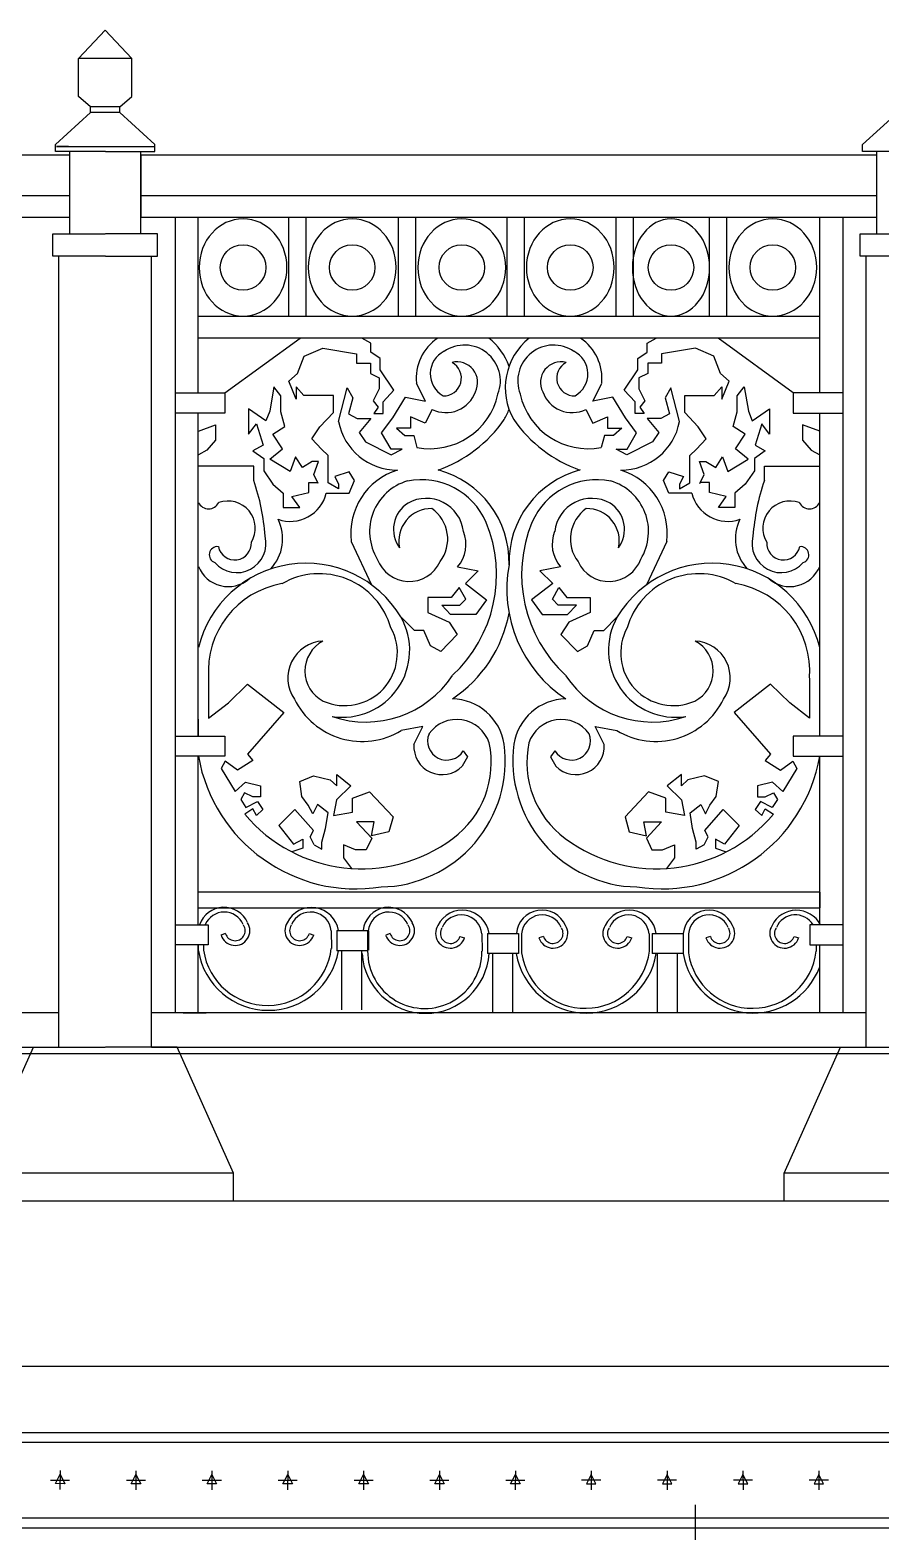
# Model space of a CAD drawing. Header units: millimetres. Extents: x 1931 to 30327, y -2374 to 17555.
# Drawn here: x 15930 to 16827, y 12779 to 14362 of the extents above; entities that cross this region are included whole.
import ezdxf

# ---------------------------------------------------------------- set-up
doc = ezdxf.new("R2010")
doc.units = ezdxf.units.MM
doc.layers.add('axis', color=40, linetype='Continuous')

msp = doc.modelspace()

# ---------------------------------------------------------------- linework, layer by layer
at = {"color": 4, "linetype": 'ByBlock', "lineweight": -2}
for p, q in [((15981, 14332.3), (16009.1, 14362.3)), ((16037.2, 14332.3), (16009.1, 14362.3)), ((15981, 14292.3), (15981, 14332.3)), ((16037.2, 14332.3), (15981, 14332.3)), ((16037.2, 14292.3), (16037.2, 14332.3)), ((15993.7, 14281.3), (15981, 14292.3)), ((16024.4, 14281.3), (16037.2, 14292.3)), ((15956.7, 14241.7), (15993.7, 14275.4)), ((15993.7, 14275.4), (15993.7, 14281.3)), ((16024.4, 14281.3), (15993.7, 14281.3)), ((16024.4, 14275.4), (15993.7, 14275.4)), ((16024.4, 14275.4), (16024.4, 14281.3)), ((16061.5, 14241.7), (16024.4, 14275.4)), ((16807.6, 14241.7), (16844.7, 14275.4)), ((15956.7, 14234.3), (15956.7, 14241.7)), ((15970.3, 14239.7), (15957.7, 14239.7)), ((15957.7, 14239.7), (16060.7, 14239.7)), ((16061.5, 14234.3), (16061.5, 14241.7)), ((16807.6, 14234.3), (16807.6, 14241.7)), ((15971.6, 14230.4), (14058.1, 14230.4)), ((16009.3, 14234.3), (15956.7, 14234.3)), ((15971.6, 14147.6), (15971.6, 14234.3)), ((16009.3, 14234.3), (16061.5, 14234.3)), ((16046.6, 14147.6), (16046.6, 14234.3)), ((16046.6, 14230.4), (16046.6, 14165.1)), ((16822.5, 14230.4), (16046.6, 14230.4)), ((16860.2, 14234.3), (16807.6, 14234.3)), ((16822.5, 14147.6), (16822.5, 14234.3)), ((15971.6, 14187.5), (14058.1, 14187.5)), ((16822.5, 14187.5), (16046.6, 14187.5)), ((14058.1, 14165.1), (15971.6, 14165.1)), ((16046.6, 14165.1), (16822.5, 14165.1)), ((16082.9, 14165.1), (16082.9, 13326.3)), ((16107.2, 13979.7), (16107.2, 14165.1)), ((16202.7, 14060.8), (16202.7, 14165.1)), ((16221, 14060.8), (16221, 14165.1)), ((16318.4, 14060.8), (16318.4, 14165.1)), ((16336.7, 14060.8), (16336.7, 14165.1)), ((16432.9, 14060.8), (16432.9, 14165.1)), ((16451.2, 14060.8), (16451.2, 14165.1)), ((16547.7, 14060.8), (16547.7, 14165.1)), ((16566, 14060.8), (16566, 14165.1)), ((16646.3, 14060.8), (16646.3, 14165.1)), ((16664.6, 14060.8), (16664.6, 14165.1)), ((16762.4, 13979.7), (16762.4, 14165.1)), ((16786.7, 14165.1), (16786.7, 13326.3)), ((15954, 14123.8), (15954, 14147.6)), ((15954, 14147.6), (16008.9, 14147.6)), ((16064.1, 14147.6), (16009.3, 14147.6)), ((16064.1, 14123.8), (16064.1, 14147.6)), ((16804.9, 14123.8), (16804.9, 14147.6)), ((16804.9, 14147.6), (16859.8, 14147.6)), ((16009.3, 14123.8), (15954, 14123.8)), ((15960.3, 13290), (15960.3, 14123.8)), ((16009.3, 14123.8), (16064.1, 14123.8)), ((16057.9, 13290), (16057.9, 14123.8)), ((16860.2, 14123.8), (16804.9, 14123.8)), ((16811.2, 13290), (16811.2, 14123.8)), ((16107.2, 14060.8), (16762.4, 14060.8)), ((16762.4, 14037.6), (16107.2, 14037.6)), ((16135.3, 13979.7), (16214.5, 14037.6)), ((16289.1, 14032.1), (16279.6, 14037.6)), ((16289.1, 14022.6), (16289.1, 14032.1)), ((16580.6, 14032.1), (16590.1, 14037.6)), ((16580.6, 14022.6), (16580.6, 14032.1)), ((16734.3, 13979.7), (16655.2, 14037.6)), ((16211.9, 14000.1), (16218.8, 14018.5)), ((16218.8, 14018.5), (16238.4, 14027)), ((16238.4, 14027), (16274, 14021.1)), ((16274, 14021.1), (16274, 14011.2)), ((16299, 14016), (16289.1, 14022.6)), ((16299, 14004.2), (16299, 14016)), ((16570.7, 14016), (16580.6, 14022.6)), ((16570.7, 14004.2), (16570.7, 14016)), ((16631.3, 14027), (16595.7, 14021.1)), ((16595.7, 14021.1), (16595.7, 14011.2)), ((16650.8, 14018.5), (16631.3, 14027)), ((16657.8, 14000.1), (16650.8, 14018.5)), ((16202.7, 13992), (16211.9, 14000.1)), ((16274, 14011.2), (16288.7, 14011.2)), ((16288.7, 14011.2), (16288.7, 14000.2)), ((16288.7, 14000.2), (16297.9, 13995.8)), ((16313.4, 13982.6), (16299, 14004.2)), ((16556.3, 13982.6), (16570.7, 14004.2)), ((16581, 14000.2), (16571.8, 13995.8)), ((16595.7, 14011.2), (16581, 14011.2)), ((16581, 14011.2), (16581, 14000.2)), ((16667, 13992), (16657.8, 14000.1)), ((16186.9, 13986.1), (16182.5, 13960.4)), ((16194.2, 13976.6), (16186.9, 13986.1)), ((16210.4, 13973.3), (16202.7, 13992)), ((16218.5, 13977), (16210.4, 13986.1)), ((16210.4, 13986.1), (16210.4, 13973.3)), ((16255, 13949.7), (16264.2, 13985.3)), ((16264.2, 13985.3), (16270.2, 13974.7)), ((16297.9, 13984), (16291.7, 13971.5)), ((16297.9, 13995.8), (16297.9, 13984)), ((16302, 13970.4), (16313.4, 13982.6)), ((16346.7, 13971.2), (16337.2, 13989.8)), ((16523, 13971.2), (16532.5, 13989.8)), ((16567.7, 13970.4), (16556.3, 13982.6)), ((16571.8, 13995.8), (16571.8, 13984)), ((16571.8, 13984), (16578, 13971.5)), ((16605.5, 13985.3), (16599.5, 13974.7)), ((16614.6, 13949.7), (16605.5, 13985.3)), ((16651.2, 13977), (16659.3, 13986.1)), ((16659.3, 13973.3), (16667, 13992)), ((16659.3, 13986.1), (16659.3, 13973.3)), ((16675.5, 13976.6), (16682.8, 13986.1)), ((16682.8, 13986.1), (16687.2, 13960.4)), ((16082.9, 13979.7), (16135.2, 13979.7)), ((16135.2, 13979.7), (16135.2, 13958.4)), ((16194.2, 13959.7), (16194.2, 13976.6)), ((16249.7, 13977), (16218.5, 13977)), ((16249.7, 13959.3), (16249.7, 13977)), ((16270.2, 13974.7), (16265.6, 13957.8)), ((16291.7, 13971.5), (16296.8, 13964.9)), ((16302, 13958), (16302, 13970.4)), ((16312.2, 13953.6), (16325.5, 13975.4)), ((16325.5, 13975.4), (16346.7, 13971.2)), ((16544.1, 13975.4), (16523, 13971.2)), ((16557.5, 13953.6), (16544.1, 13975.4)), ((16567.7, 13958), (16567.7, 13970.4)), ((16578, 13971.5), (16572.9, 13964.9)), ((16599.5, 13974.7), (16604.1, 13957.8)), ((16620, 13959.3), (16620, 13977)), ((16620, 13977), (16651.2, 13977)), ((16675.5, 13959.7), (16675.5, 13976.6)), ((16786.7, 13979.7), (16734.3, 13979.7)), ((16734.3, 13979.7), (16734.3, 13958.4)), ((16135.2, 13958.4), (16082.9, 13958.4)), ((16107.2, 13635.9), (16107.2, 13958.4)), ((16178.4, 13950.5), (16160.1, 13963)), ((16160.1, 13963), (16160.1, 13936.2)), ((16182.5, 13960.4), (16178.4, 13950.5)), ((16198.6, 13944.3), (16194.2, 13959.7)), ((16235.4, 13943.9), (16249.7, 13959.3)), ((16265.6, 13957.8), (16274.8, 13952.9)), ((16274.8, 13952.9), (16289.2, 13952.9)), ((16289.2, 13952.9), (16276.9, 13938.1)), ((16296.8, 13964.9), (16292.4, 13958)), ((16292.4, 13958), (16302, 13958)), ((16300.5, 13937.7), (16312.2, 13953.6)), ((16346.4, 13948), (16330.9, 13954.5)), ((16330.9, 13954.5), (16330.9, 13942.7)), ((16353.9, 13962.4), (16346.4, 13948)), ((16515.8, 13962.4), (16523.3, 13948)), ((16523.3, 13948), (16538.8, 13954.5)), ((16538.8, 13954.5), (16538.8, 13942.7)), ((16569.2, 13937.7), (16557.5, 13953.6)), ((16577.3, 13958), (16567.7, 13958)), ((16572.9, 13964.9), (16577.3, 13958)), ((16594.9, 13952.9), (16580.4, 13952.9)), ((16580.4, 13952.9), (16592.8, 13938.1)), ((16604.1, 13957.8), (16594.9, 13952.9)), ((16634.3, 13943.9), (16620, 13959.3)), ((16671, 13944.3), (16675.5, 13959.7)), ((16687.2, 13960.4), (16691.3, 13950.5)), ((16691.3, 13950.5), (16709.6, 13963)), ((16709.6, 13963), (16709.6, 13936.2)), ((16734.3, 13958.4), (16786.7, 13958.4)), ((16762.4, 13635.9), (16762.4, 13958.4)), ((16107.3, 13939.6), (16125.3, 13946)), ((16125.3, 13946), (16125.3, 13930)), ((16160.1, 13936.2), (16168.5, 13947.2)), ((16168.5, 13947.2), (16175.5, 13924.8)), ((16185.8, 13936.2), (16198.6, 13944.3)), ((16196.1, 13920.8), (16185.8, 13936.2)), ((16226.9, 13931.4), (16235.4, 13943.9)), ((16276.9, 13938.1), (16283.6, 13928.2)), ((16310.4, 13920.5), (16300.5, 13937.7)), ((16330.9, 13942.7), (16316.1, 13942.7)), ((16316.1, 13942.7), (16324.8, 13934.8)), ((16324.8, 13934.8), (16334.3, 13934.8)), ((16334.3, 13934.8), (16337.7, 13922.3)), ((16535.4, 13934.8), (16532, 13922.3)), ((16544.9, 13934.8), (16535.4, 13934.8)), ((16538.8, 13942.7), (16553.6, 13942.7)), ((16553.6, 13942.7), (16544.9, 13934.8)), ((16559.3, 13920.5), (16569.2, 13937.7)), ((16592.8, 13938.1), (16586.1, 13928.2)), ((16642.7, 13931.4), (16634.3, 13943.9)), ((16683.9, 13936.2), (16671, 13944.3)), ((16673.6, 13920.8), (16683.9, 13936.2)), ((16701.2, 13947.2), (16694.2, 13924.8)), ((16709.6, 13936.2), (16701.2, 13947.2)), ((16762.4, 13939.6), (16744.3, 13946)), ((16744.3, 13946), (16744.3, 13930)), ((16116.2, 13919.5), (16107.3, 13914.4)), ((16125.3, 13930), (16116.2, 13919.5)), ((16175.5, 13924.8), (16164.8, 13918.6)), ((16164.8, 13918.6), (16176.2, 13910.5)), ((16182.8, 13910.1), (16196.1, 13920.8)), ((16237.2, 13920.4), (16226.9, 13931.4)), ((16244.1, 13913.8), (16237.2, 13920.4)), ((16283.6, 13928.2), (16310.7, 13914.5)), ((16322, 13920.5), (16310.4, 13920.5)), ((16310.7, 13914.5), (16322, 13920.5)), ((16558.9, 13914.5), (16547.7, 13920.5)), ((16547.7, 13920.5), (16559.3, 13920.5)), ((16586.1, 13928.2), (16558.9, 13914.5)), ((16625.6, 13913.8), (16632.5, 13920.4)), ((16632.5, 13920.4), (16642.7, 13931.4)), ((16686.8, 13910.1), (16673.6, 13920.8)), ((16704.9, 13918.6), (16693.5, 13910.5)), ((16694.2, 13924.8), (16704.9, 13918.6)), ((16744.3, 13930), (16753.5, 13919.5)), ((16753.5, 13919.5), (16762.4, 13914.4)), ((16120.2, 13902.7), (16107.3, 13902.7)), ((16146.2, 13902.7), (16120.2, 13902.7)), ((16165.6, 13902.7), (16146.2, 13902.7)), ((16165.6, 13887.4), (16165.6, 13902.7)), ((16176.2, 13910.5), (16176.2, 13897.7)), ((16204.1, 13896.9), (16182.8, 13910.1)), ((16209.7, 13912.4), (16204.1, 13896.9)), ((16217, 13901.3), (16209.7, 13912.4)), ((16227.3, 13907.6), (16217, 13901.3)), ((16233.9, 13907.6), (16227.3, 13907.6)), ((16229.1, 13893.6), (16233.9, 13907.6)), ((16244.1, 13895.3), (16244.1, 13913.8)), ((16625.6, 13895.3), (16625.6, 13913.8)), ((16640.5, 13893.6), (16635.8, 13907.6)), ((16635.8, 13907.6), (16642.4, 13907.6)), ((16642.4, 13907.6), (16652.7, 13901.3)), ((16652.7, 13901.3), (16660, 13912.4)), ((16660, 13912.4), (16665.5, 13896.9)), ((16665.5, 13896.9), (16686.8, 13910.1)), ((16693.5, 13910.5), (16693.5, 13897.7)), ((16704.1, 13887.4), (16704.1, 13902.7)), ((16704.1, 13902.7), (16723.5, 13902.7)), ((16723.5, 13902.7), (16749.5, 13902.7)), ((16749.5, 13902.7), (16762.4, 13902.7)), ((16176.2, 13897.7), (16185.8, 13883.7)), ((16233.5, 13884.4), (16229.1, 13893.6)), ((16244.1, 13885.1), (16244.1, 13895.3)), ((16266.3, 13896.6), (16251.1, 13891.8)), ((16251.1, 13891.8), (16255.2, 13883.6)), ((16272, 13887.4), (16266.3, 13896.6)), ((16266.3, 13874), (16272, 13887.4)), ((16597.7, 13887.4), (16603.4, 13896.6)), ((16603.4, 13874), (16597.7, 13887.4)), ((16603.4, 13896.6), (16618.6, 13891.8)), ((16618.6, 13891.8), (16614.5, 13883.6)), ((16625.6, 13885.1), (16625.6, 13895.3)), ((16636.1, 13884.4), (16640.5, 13893.6)), ((16693.5, 13897.7), (16683.9, 13883.7)), ((16185.8, 13883.7), (16196.8, 13874.2)), ((16196.8, 13874.2), (16196.8, 13859.1)), ((16206, 13870.5), (16223.6, 13874.9)), ((16223.6, 13874.9), (16223.6, 13885.2)), ((16223.6, 13885.2), (16233.2, 13885.2)), ((16242.2, 13874), (16253.3, 13874)), ((16255.2, 13878.8), (16244.1, 13885.1)), ((16253.3, 13874), (16266.3, 13874)), ((16255.2, 13883.6), (16255.2, 13878.8)), ((16616.4, 13874), (16603.4, 13874)), ((16614.5, 13878.8), (16625.6, 13885.1)), ((16614.5, 13883.6), (16614.5, 13878.8)), ((16627.5, 13874), (16616.4, 13874)), ((16646.1, 13885.2), (16636.5, 13885.2)), ((16646.1, 13874.9), (16646.1, 13885.2)), ((16663.7, 13870.5), (16646.1, 13874.9)), ((16683.9, 13883.7), (16672.9, 13874.2)), ((16672.9, 13874.2), (16672.9, 13859.1)), ((16196.8, 13859.1), (16214.1, 13859.1)), ((16214.1, 13859.1), (16206, 13870.5)), ((16655.6, 13859.1), (16663.7, 13870.5)), ((16672.9, 13859.1), (16655.6, 13859.1)), ((16268.5, 13823), (16289.9, 13777.4)), ((16601.2, 13823), (16579.8, 13777.4)), ((16380.5, 13796.3), (16402.4, 13792.2)), ((16402.4, 13792.2), (16388.8, 13779)), ((16489.2, 13796.3), (16467.3, 13792.2)), ((16467.3, 13792.2), (16480.9, 13779)), ((16388.8, 13779), (16411.1, 13761.6)), ((16480.9, 13779), (16458.6, 13761.6)), ((16373.9, 13764), (16349.2, 13764)), ((16349.2, 13764), (16349.2, 13748.4)), ((16382.2, 13774.8), (16373.9, 13764)), ((16389.2, 13762.3), (16382.2, 13774.8)), ((16382.9, 13756), (16389.2, 13762.3)), ((16411.1, 13761.6), (16399.9, 13746)), ((16458.6, 13761.6), (16469.7, 13746)), ((16480.5, 13762.3), (16487.5, 13774.8)), ((16486.8, 13756), (16480.5, 13762.3)), ((16487.5, 13774.8), (16495.8, 13764)), ((16495.8, 13764), (16520.5, 13764)), ((16520.5, 13764), (16520.5, 13748.4)), ((16349.2, 13748.4), (16371.8, 13738)), ((16373.2, 13746), (16363.8, 13756)), ((16363.8, 13756), (16382.9, 13756)), ((16399.9, 13746), (16373.2, 13746)), ((16469.7, 13746), (16496.5, 13746)), ((16505.9, 13756), (16486.8, 13756)), ((16496.5, 13746), (16505.9, 13756)), ((16520.5, 13748.4), (16497.9, 13738)), ((16335, 13729.3), (16320.7, 13743.6)), ((16345, 13729.3), (16335, 13729.3)), ((16352, 13713.3), (16345, 13729.3)), ((16371.8, 13738), (16380.1, 13725.2)), ((16497.9, 13738), (16489.5, 13725.2)), ((16517.7, 13713.3), (16524.6, 13729.3)), ((16524.6, 13729.3), (16534.7, 13729.3)), ((16534.7, 13729.3), (16549, 13743.6)), ((16362.8, 13707.1), (16352, 13713.3)), ((16380.1, 13725.2), (16362.8, 13707.1)), ((16489.5, 13725.2), (16506.9, 13707.1)), ((16506.9, 13707.1), (16517.7, 13713.3)), ((16118.1, 13679.2), (16118.1, 13637)), ((16139, 13653.2), (16159.1, 13672.8)), ((16159.1, 13672.8), (16197.5, 13643)), ((16710.6, 13672.8), (16672.2, 13643)), ((16730.7, 13653.2), (16710.6, 13672.8)), ((16751.6, 13679.2), (16751.6, 13637)), ((16118.1, 13637), (16139, 13653.2)), ((16751.6, 13637), (16730.7, 13653.2)), ((16107.2, 13618), (16107.2, 13635.9)), ((16107.3, 13618), (16107.3, 13635.9)), ((16197.5, 13643), (16159.1, 13598.9)), ((16672.2, 13643), (16710.6, 13598.9)), ((16762.4, 13618), (16762.4, 13635.9)), ((16082.9, 13618), (16135.2, 13618)), ((16135.2, 13618), (16135.2, 13596.7)), ((16135.3, 13618), (16135.3, 13596.7)), ((16343.9, 13628.2), (16321.2, 13624)), ((16334.5, 13609.2), (16343.9, 13628.2)), ((16535.1, 13609.2), (16525.8, 13628.2)), ((16525.8, 13628.2), (16548.5, 13624)), ((16786.7, 13618), (16734.3, 13618)), ((16734.3, 13618), (16734.3, 13596.7)), ((16386.5, 13602.5), (16391, 13596.1)), ((16483.2, 13602.5), (16478.6, 13596.1)), ((16135.2, 13596.7), (16082.9, 13596.7)), ((16107.2, 13419.1), (16107.2, 13596.7)), ((16135.7, 13591.5), (16131.3, 13583.7)), ((16148.7, 13582), (16135.7, 13591.5)), ((16164.7, 13592.4), (16148.7, 13582)), ((16159.1, 13598.9), (16164.7, 13592.4)), ((16391, 13596.1), (16385.5, 13586.1)), ((16478.6, 13596.1), (16484.1, 13586.1)), ((16710.6, 13598.9), (16705, 13592.4)), ((16705, 13592.4), (16721, 13582)), ((16721, 13582), (16734, 13591.5)), ((16734, 13591.5), (16738.4, 13583.7)), ((16734.3, 13596.7), (16786.7, 13596.7)), ((16762.4, 13419.1), (16762.4, 13596.7)), ((16131.3, 13583.7), (16146.1, 13559.4)), ((16214.1, 13570), (16228.7, 13576.2)), ((16216.4, 13554.3), (16214.1, 13570)), ((16228.7, 13576.2), (16246.2, 13571.8)), ((16246.2, 13571.8), (16253.1, 13565.7)), ((16253.1, 13565.7), (16253.1, 13577.5)), ((16253.1, 13577.5), (16268.1, 13565.5)), ((16616.6, 13577.5), (16601.6, 13565.5)), ((16616.6, 13565.7), (16616.6, 13577.5)), ((16623.4, 13571.8), (16616.6, 13565.7)), ((16641, 13576.2), (16623.4, 13571.8)), ((16655.6, 13570), (16641, 13576.2)), ((16653.3, 13554.3), (16655.6, 13570)), ((16738.4, 13583.7), (16723.6, 13559.4)), ((16146.1, 13559.4), (16156.9, 13569.3)), ((16155.9, 13558.3), (16151.9, 13551.3)), ((16164.8, 13553.8), (16155.9, 13558.3)), ((16156.9, 13569.3), (16172.9, 13565.5)), ((16172.9, 13565.5), (16172.9, 13553.8)), ((16223, 13545), (16216.4, 13554.3)), ((16268.1, 13565.5), (16252.8, 13550.9)), ((16269.7, 13552.7), (16287.7, 13559.1)), ((16287.7, 13559.1), (16312.5, 13532.7)), ((16582, 13559.1), (16557.2, 13532.7)), ((16600, 13552.7), (16582, 13559.1)), ((16601.6, 13565.5), (16616.8, 13550.9)), ((16646.7, 13545), (16653.3, 13554.3)), ((16712.7, 13569.3), (16696.8, 13565.5)), ((16696.8, 13565.5), (16696.8, 13553.8)), ((16704.9, 13553.8), (16713.8, 13558.3)), ((16723.6, 13559.4), (16712.7, 13569.3)), ((16713.8, 13558.3), (16717.7, 13551.3)), ((16151.9, 13551.3), (16157.5, 13542.6)), ((16164.8, 13541.2), (16156.1, 13535.6)), ((16157.5, 13542.6), (16169.8, 13549.1)), ((16172.9, 13553.8), (16164.8, 13553.8)), ((16168.4, 13534.3), (16164.8, 13541.2)), ((16175.4, 13540.7), (16168.4, 13534.3)), ((16169.8, 13549.1), (16175.4, 13540.7)), ((16209.1, 13540.7), (16192.2, 13523.8)), ((16228.6, 13518.5), (16209.1, 13540.7)), ((16227.8, 13535.9), (16223, 13545)), ((16232.8, 13545.9), (16227.8, 13535.9)), ((16244, 13537.2), (16232.8, 13545.9)), ((16252.8, 13550.9), (16249.9, 13534.1)), ((16269.7, 13537.9), (16269.7, 13552.7)), ((16600, 13537.9), (16600, 13552.7)), ((16616.8, 13550.9), (16619.8, 13534.1)), ((16625.7, 13537.2), (16636.9, 13545.9)), ((16636.9, 13545.9), (16641.9, 13535.9)), ((16641.1, 13518.5), (16660.5, 13540.7)), ((16641.9, 13535.9), (16646.7, 13545)), ((16660.5, 13540.7), (16677.5, 13523.8)), ((16699.9, 13549.1), (16694.3, 13540.7)), ((16694.3, 13540.7), (16701.3, 13534.3)), ((16696.8, 13553.8), (16704.9, 13553.8)), ((16712.2, 13542.6), (16699.9, 13549.1)), ((16701.3, 13534.3), (16704.9, 13541.2)), ((16704.9, 13541.2), (16713.6, 13535.6)), ((16717.7, 13551.3), (16712.2, 13542.6)), ((16192.2, 13523.8), (16207.7, 13504)), ((16241.2, 13520.6), (16244, 13537.2)), ((16249.9, 13534.1), (16269.7, 13537.9)), ((16292.7, 13527.7), (16274, 13527.7)), ((16274, 13527.7), (16290, 13510.2)), ((16289.7, 13512.7), (16292.7, 13527.7)), ((16312.5, 13532.7), (16308.2, 13517)), ((16557.2, 13532.7), (16561.5, 13517)), ((16579.9, 13512.7), (16577, 13527.7)), ((16577, 13527.7), (16595.7, 13527.7)), ((16595.7, 13527.7), (16579.7, 13510.2)), ((16619.8, 13534.1), (16600, 13537.9)), ((16628.4, 13520.6), (16625.7, 13537.2)), ((16677.5, 13523.8), (16661.9, 13504)), ((16207.7, 13504), (16217.3, 13509.3)), ((16217.3, 13509.3), (16217.3, 13499.8)), ((16225, 13511.8), (16228.6, 13518.5)), ((16229.3, 13503.3), (16225, 13511.8)), ((16237.6, 13506.3), (16241.2, 13520.6)), ((16290, 13510.2), (16284.3, 13498.1)), ((16308.2, 13517), (16289.7, 13512.7)), ((16561.5, 13517), (16579.9, 13512.7)), ((16579.7, 13510.2), (16585.4, 13498.1)), ((16632.1, 13506.3), (16628.4, 13520.6)), ((16640.4, 13503.3), (16644.6, 13511.8)), ((16644.6, 13511.8), (16641.1, 13518.5)), ((16661.9, 13504), (16652.4, 13509.3)), ((16652.4, 13509.3), (16652.4, 13499.8)), ((16217.3, 13499.8), (16205.9, 13495.9)), ((16229.3, 13503.3), (16237.6, 13498.6)), ((16237.6, 13498.6), (16237.6, 13506.3)), ((16272.9, 13498.1), (16260.4, 13503.3)), ((16260.4, 13503.3), (16260.4, 13489.7)), ((16284.3, 13498.1), (16272.9, 13498.1)), ((16585.4, 13498.1), (16596.8, 13498.1)), ((16596.8, 13498.1), (16609.3, 13503.3)), ((16609.3, 13503.3), (16609.3, 13489.7)), ((16632.1, 13498.6), (16632.1, 13506.3)), ((16640.4, 13503.3), (16632.1, 13498.6)), ((16652.4, 13499.8), (16663.8, 13495.9)), ((16260.4, 13489.7), (16268.8, 13478.5)), ((16609.3, 13489.7), (16600.9, 13478.5)), ((16762.4, 13453.5), (16107.2, 13453.5)), ((16762.4, 13453.5), (16762.4, 13437)), ((16107.2, 13437), (16762.4, 13437)), ((16082.9, 13419.1), (16117.7, 13419.1)), ((16117.7, 13419.1), (16117.7, 13397.8)), ((16247.2, 13412.5), (16247.5, 13394.2)), ((16253.1, 13412.9), (16285.7, 13412.9)), ((16253.1, 13412.9), (16253.1, 13391.7)), ((16285.7, 13412.9), (16285.7, 13391.7)), ((16286.5, 13412.5), (16286.5, 13392.4)), ((16786.7, 13419.1), (16752, 13419.1)), ((16752, 13419.1), (16752, 13397.8)), ((16117.7, 13397.8), (16082.9, 13397.8)), ((16107.2, 13326.3), (16107.2, 13397.8)), ((16107.3, 13391.7), (16107.3, 13397.8)), ((16112.8, 13397.8), (16112.8, 13392.4)), ((16135.9, 13409.7), (16131.1, 13408.1)), ((16224.2, 13409.7), (16229, 13408.1)), ((16309.5, 13409.7), (16304.8, 13408.1)), ((16383.1, 13406.7), (16387.9, 13405.2)), ((16406.1, 13409.5), (16406.4, 13391.2)), ((16412, 13410), (16444.7, 13410)), ((16412, 13410), (16412, 13388.7)), ((16444.7, 13410), (16444.7, 13388.7)), ((16448.1, 13409.5), (16448.1, 13389.4)), ((16471.1, 13406.7), (16466.4, 13405.2)), ((16559.4, 13406.7), (16564.2, 13405.2)), ((16582.5, 13409.5), (16582.7, 13391.2)), ((16585.9, 13410), (16618.5, 13410)), ((16585.9, 13410), (16585.9, 13388.7)), ((16618.5, 13410), (16618.5, 13388.7)), ((16624.1, 13409.5), (16624.1, 13389.4)), ((16647.1, 13406.7), (16642.4, 13405.2)), ((16735.4, 13406.7), (16740.2, 13405.2)), ((16752, 13397.8), (16786.7, 13397.8)), ((16758.6, 13397.8), (16758.7, 13391.2)), ((16762.4, 13326.3), (16762.4, 13397.8)), ((16285.7, 13391.7), (16253.1, 13391.7)), ((16258.6, 13329.3), (16258.6, 13391.7)), ((16279.8, 13329.3), (16279.8, 13391.7)), ((16444.7, 13388.7), (16412, 13388.7)), ((16417.6, 13326.3), (16417.6, 13388.7)), ((16438.8, 13326.3), (16438.8, 13388.7)), ((16618.5, 13388.7), (16585.9, 13388.7)), ((16591.5, 13326.3), (16591.5, 13388.7)), ((16612.6, 13326.3), (16612.6, 13388.7)), ((15960.3, 13326.3), (14114.6, 13326.3)), ((16811.2, 13326.3), (16057.9, 13326.3)), ((16091.2, 13326.3), (16115.6, 13326.3)), ((16780.6, 13326.3), (16756.3, 13326.3)), ((14119.6, 13290), (15933.4, 13290)), ((15873.8, 13157.3), (15933.4, 13290)), ((15933.4, 13290), (16008.9, 13290)), ((15933.4, 13290), (15960.3, 13290)), ((16084.8, 13290), (16009.3, 13290)), ((16057.9, 13290), (18696.4, 13290)), ((16084.8, 13290), (16057.9, 13290)), ((16144.3, 13157.3), (16084.8, 13290)), ((16724.8, 13157.3), (16784.3, 13290)), ((16784.3, 13290), (16859.8, 13290)), ((16784.3, 13290), (16811.2, 13290)), ((1930.6, 13283.4), (29930.6, 13283.4)), ((16144.3, 13157.3), (15873.8, 13157.3)), ((16144.3, 13128.1), (16144.3, 13157.3)), ((16724.8, 13128.1), (16724.8, 13157.3)), ((16995.2, 13157.3), (16724.8, 13157.3)), ((15681.5, 13128.1), (16981.5, 13128.1)), ((15873.8, 13128.1), (16144.3, 13128.1)), ((16724.8, 13128.1), (16995.2, 13128.1)), ((16981.5, 12953.4), (15681.5, 12953.4)), ((16981.5, 12883.4), (15681.5, 12883.4)), ((16981.5, 12873.4), (15681.5, 12873.4)), ((15961.5, 12843.8), (15961.4, 12823.6)), ((16041.5, 12843.5), (16041.4, 12823.3)), ((16121.5, 12843.5), (16121.4, 12823.3)), ((16201.5, 12843.5), (16201.4, 12823.3)), ((16281.5, 12843.5), (16281.4, 12823.3)), ((16361.5, 12843.5), (16361.4, 12823.3)), ((16441.5, 12843.5), (16441.4, 12823.3)), ((16521.4, 12843.5), (16521.5, 12823.3)), ((16601.4, 12843.5), (16601.5, 12823.3)), ((16681.4, 12843.5), (16681.5, 12823.3)), ((16761.4, 12843.5), (16761.5, 12823.3)), ((15951.4, 12833.7), (15971.5, 12833.7)), ((15956.5, 12829.9), (15961.5, 12839.9)), ((15966.5, 12829.8), (15956.5, 12829.9)), ((15961.5, 12839.9), (15966.5, 12829.8)), ((16031.4, 12833.5), (16051.5, 12833.4)), ((16036.5, 12829.6), (16041.5, 12839.6)), ((16046.5, 12829.6), (16036.5, 12829.6)), ((16041.5, 12839.6), (16046.5, 12829.6)), ((16111.4, 12833.5), (16131.5, 12833.4)), ((16116.5, 12829.6), (16121.5, 12839.6)), ((16126.5, 12829.6), (16116.5, 12829.6)), ((16121.5, 12839.6), (16126.5, 12829.6)), ((16191.4, 12833.5), (16211.5, 12833.4)), ((16196.5, 12829.6), (16201.5, 12839.6)), ((16206.5, 12829.6), (16196.5, 12829.6)), ((16201.5, 12839.6), (16206.5, 12829.6)), ((16271.4, 12833.5), (16291.5, 12833.4)), ((16276.5, 12829.6), (16281.5, 12839.6)), ((16286.5, 12829.6), (16276.5, 12829.6)), ((16281.5, 12839.6), (16286.5, 12829.6)), ((16351.4, 12833.5), (16371.5, 12833.4)), ((16356.5, 12829.6), (16361.5, 12839.6)), ((16366.5, 12829.6), (16356.5, 12829.6)), ((16361.5, 12839.6), (16366.5, 12829.6)), ((16431.4, 12833.5), (16451.5, 12833.4)), ((16436.5, 12829.6), (16441.5, 12839.6)), ((16446.5, 12829.6), (16436.5, 12829.6)), ((16441.5, 12839.6), (16446.5, 12829.6)), ((16531.5, 12833.5), (16511.4, 12833.4)), ((16521.4, 12839.6), (16516.5, 12829.6)), ((16516.5, 12829.6), (16526.5, 12829.6)), ((16526.5, 12829.6), (16521.4, 12839.6)), ((16611.5, 12833.5), (16591.4, 12833.4)), ((16601.4, 12839.6), (16596.5, 12829.6)), ((16596.5, 12829.6), (16606.5, 12829.6)), ((16606.5, 12829.6), (16601.4, 12839.6)), ((16691.5, 12833.5), (16671.4, 12833.4)), ((16681.4, 12839.6), (16676.5, 12829.6)), ((16676.5, 12829.6), (16686.5, 12829.6)), ((16686.5, 12829.6), (16681.4, 12839.6)), ((16771.5, 12833.5), (16751.4, 12833.4)), ((16761.4, 12839.6), (16756.5, 12829.6)), ((16756.5, 12829.6), (16766.5, 12829.6)), ((16766.5, 12829.6), (16761.4, 12839.6)), ((13430.6, 12783.4), (18431.5, 12783.4)), ((16981.5, 12793.4), (15681.5, 12793.4))]:
    msp.add_line(p, q, dxfattribs=at)
for centre in [(16154.4, 14112), (16269.5, 14112), (16385, 14112), (16499.4, 14112), (16605.6, 14112), (16712.9, 14112)]:
    msp.add_circle(centre, 24, dxfattribs=at)
for centre, radius, start, end in [((16388.1, 13995.1), 51.2, 123.8492, 185.8532), ((16387.8, 13992.3), 37.9, 338.8987, 124.3009), ((16371.8, 13985.2), 67, 19.6564, 51.4585), ((16497.9, 13985.2), 67, 128.5415, 210.0418), ((16481.9, 13992.3), 37.9, 55.6991, 201.1013), ((16481.6, 13995.1), 51.2, 354.1468, 56.1508), ((16378.4, 13999.9), 26.6, 116.7205, 240.5057), ((16491.3, 13999.9), 26.6, 299.4943, 63.2795), ((16365.9, 13995.4), 18.7, 267.9907, 61.8893), ((16379.9, 13990.8), 21.8, 333.1241, 103.7339), ((16489.8, 13990.8), 21.8, 76.2661, 206.8759), ((16503.8, 13995.4), 18.7, 118.1107, 272.0093), ((16351.7, 13994.1), 73.1, 258.9616, 347.7829), ((16368.5, 13991.6), 32.6, 243.4881, 340.8987), ((16518, 13994.1), 73.1, 192.2171, 281.0384), ((16501.2, 13991.6), 32.6, 199.1013, 296.5119), ((16311.4, 14034.4), 144.4, 289.6561, 325.0439), ((16371.8, 13985.2), 67, 329.9582, 340.3436), ((16558.2, 14034.4), 144.4, 214.9561, 250.3439), ((16316.6, 13961), 62.5, 190.4177, 270.5182), ((16553.1, 13961), 62.5, 269.4818, 349.5823), ((15941.6, 13810.8), 236.8, 4.3747, 18.8797), ((16337.8, 13831.8), 69.8, 107.1851, 187.2261), ((16343.4, 13833.6), 55.6, 106.3526, 211.4368), ((16342.2, 13813.7), 74.6, 23.3626, 101.1947), ((16334.2, 13801.2), 100.7, 358.535, 75.1601), ((16535.5, 13801.2), 100.7, 104.8399, 181.465), ((16527.5, 13813.7), 74.6, 78.8053, 156.6374), ((16526.3, 13833.6), 55.6, 328.5632, 73.6474), ((16531.9, 13831.8), 69.8, 352.7739, 72.8149), ((16928.1, 13810.8), 236.8, 161.1203, 175.6253), ((16204.4, 13883.1), 38.8, 250.2778, 346.527), ((16665.3, 13883.1), 38.8, 193.473, 289.7222), ((16118.1, 13869.7), 12.1, 207.4004, 332.5996), ((16138.6, 13837.1), 28.7, 329.0422, 109.8656), ((16346, 13835.8), 33, 122.3948, 215.9393), ((16352.8, 13823.6), 34.2, 88.7114, 192.0693), ((16347.6, 13829.2), 39.4, 6.6768, 119.15), ((16331, 13825.7), 39.2, 322.583, 54.9253), ((16522.1, 13829.2), 39.4, 60.85, 173.3232), ((16538.7, 13825.7), 39.2, 125.0747, 217.417), ((16516.9, 13823.6), 34.2, 347.9307, 91.2886), ((16523.6, 13835.8), 33, 324.0607, 57.6052), ((16731.1, 13837.1), 28.7, 70.1344, 210.9578), ((16751.6, 13869.7), 12.1, 207.4004, 332.5996), ((16149.3, 13826), 46.8, 317.132, 26.1106), ((16277, 13788.2), 144.6, 312.7719, 22.3946), ((16592.7, 13788.2), 144.6, 157.6054, 227.2281), ((16720.3, 13826), 46.8, 153.8894, 222.868), ((16147.9, 13821), 30.7, 220.6717, 14.8018), ((16352.7, 13820.2), 36.7, 319.3283, 21.7294), ((16517, 13820.2), 36.7, 158.2706, 220.6717), ((16721.7, 13821), 30.7, 165.1982, 319.3283), ((16127.4, 13809.1), 8.62, 83.7382, 251.1825), ((16145.6, 13821.3), 17.6, 191.8105, 3.3651), ((16724.1, 13821.3), 17.6, 176.6349, 348.1895), ((16742.3, 13809.1), 8.62, 288.8175, 96.2618), ((16220.7, 13683.5), 116.7, 31.014, 166.2625), ((16138.8, 13809.5), 33.9, 201.975, 310.4257), ((16329.6, 13816.8), 35.8, 199.9781, 335.3707), ((16571.6, 13773.1), 139.1, 169.4567, 236.3831), ((16540.1, 13816.8), 35.8, 204.6293, 340.0219), ((16649, 13683.5), 116.7, 13.7375, 148.986), ((16730.9, 13809.5), 33.9, 229.5743, 338.025), ((16211.5, 13686.4), 93.7, 99.8791, 184.3876), ((16234.7, 13710.7), 78.5, 15.8365, 120.0843), ((16634.9, 13710.7), 78.5, 59.9157, 164.1635), ((16658.2, 13686.4), 93.7, 355.6124, 80.1209), ((16298.1, 13773.1), 139.1, 303.6169, 349.4567), ((16261.6, 13705.6), 55.5, 245.9222, 28.6327), ((16259.4, 13708.5), 70.7, 261.0447, 29.794), ((16610.3, 13708.5), 70.7, 150.206, 278.9553), ((16608.1, 13705.6), 55.5, 151.3673, 294.0778), ((16240.5, 13679.3), 38.9, 92.8565, 214.9745), ((16255.2, 13686.6), 35.6, 117.8933, 242.8818), ((16614.5, 13686.6), 35.6, 297.1182, 62.1067), ((16629.2, 13679.3), 38.9, 325.0255, 87.1435), ((16283.7, 13742.5), 109.7, 251.2144, 326.5427), ((16586, 13742.5), 109.7, 213.4573, 288.7856), ((16280, 13691.8), 79.4, 205.9909, 301.3146), ((16373.8, 13600.6), 56.7, 9.0562, 88.6584), ((16495.9, 13600.6), 56.7, 91.3416, 170.9438), ((16589.7, 13691.8), 79.4, 238.6854, 334.0091), ((16379.7, 13599.4), 36.1, 18.6209, 144.2199), ((16489.9, 13599.4), 36.1, 35.7801, 161.3791), ((16369.2, 13612.9), 20.2, 157.9646, 328.9479), ((16500.5, 13612.9), 20.2, 211.0521, 22.0354), ((16297.7, 13592.1), 133.2, 271.0324, 7.5437), ((16364.3, 13607.1), 29.8, 175.9863, 315.381), ((16316.1, 13590.4), 100, 306.4717, 11.8343), ((16572, 13592.1), 133.2, 172.4563, 268.9676), ((16553.6, 13590.4), 100, 168.1657, 233.5283), ((16505.4, 13607.1), 29.8, 224.619, 4.0137), ((16273.8, 13625.9), 169, 189.9203, 278.9454), ((16595.9, 13625.9), 169, 261.0546, 350.0797), ((16279.4, 13638.9), 160.8, 219.9532, 306.7273), ((16590.3, 13638.9), 160.8, 233.2727, 320.0468), ((16134.3, 13410.3), 27.2, 23.8337, 161.0815), ((16134.6, 13410.7), 21.8, 23.2704, 157.2858), ((16226.6, 13408.7), 28.6, 8.4591, 153.9632), ((16225.5, 13410.7), 21.8, 4.7961, 156.7296), ((16308, 13410.3), 27.2, 23.8337, 174.439), ((16308.2, 13410.7), 21.8, 23.2704, 175.2039), ((16385.5, 13405.8), 28.6, 8.4591, 153.9632), ((16384.4, 13407.7), 21.8, 4.7961, 156.7296), ((16469.6, 13407.3), 27.2, 23.8337, 174.439), ((16469.8, 13407.7), 21.8, 23.2704, 175.2039), ((16561.8, 13405.8), 28.6, 8.4591, 153.9632), ((16560.7, 13407.7), 21.8, 4.7961, 156.7296), ((16645.6, 13407.3), 27.2, 23.8337, 174.439), ((16645.8, 13407.7), 21.8, 23.2704, 175.2039), ((16737.8, 13405.8), 28.6, 27.7855, 153.9632), ((16736.7, 13407.7), 21.8, 31.425, 156.7296), ((16146, 13412.9), 15.6, 197.8691, 32.2021), ((16146, 13412.9), 10.6, 197.8691, 32.2021), ((16214.1, 13412.9), 15.6, 147.7979, 342.1309), ((16214.1, 13412.9), 10.6, 147.7979, 342.1309), ((16319.6, 13412.9), 15.6, 197.8691, 32.2021), ((16319.6, 13412.9), 10.6, 197.8691, 32.2021), ((16373, 13410), 15.6, 147.7979, 342.1309), ((16373, 13410), 10.6, 147.7979, 342.1309), ((16481.2, 13410), 15.6, 197.8691, 32.2021), ((16481.2, 13410), 10.6, 197.8691, 32.2021), ((16549.3, 13410), 15.6, 147.7979, 342.1309), ((16549.3, 13410), 10.6, 147.7979, 342.1309), ((16657.2, 13410), 15.6, 197.8691, 32.2021), ((16657.2, 13410), 10.6, 197.8691, 32.2021), ((16725.3, 13410), 15.6, 147.7979, 342.1309), ((16725.3, 13410), 10.6, 147.7979, 342.1309), ((16181.1, 13403.7), 74.8, 189.3025, 350.6975), ((16180, 13401.9), 67.9, 188.0651, 353.4829), ((16346.8, 13392.8), 67.1, 183.4929, 356.5071), ((16346, 13391.1), 60.3, 179.4528, 0.141), ((16516.3, 13400.8), 74.8, 189.3025, 350.6975), ((16515.3, 13398.9), 67.9, 188.0651, 353.4829), ((16692.3, 13400.8), 74.8, 189.3025, 339.5267), ((16691.3, 13398.9), 67.9, 188.0651, 353.4829)]:
    msp.add_arc(centre, radius, start, end, dxfattribs=at)
at = {"color": 4, "linetype": 'ByBlock', "lineweight": -2, "extrusion": (0, 0, -1)}
for centre, ratio in [((16154.4, 14112), 0.902107), ((16269.5, 14112), 0.902107), ((16385, 14112), 0.902107), ((16499.4, 14112), 0.902107), ((16605.6, 14112), 0.793434), ((16712.9, 14112), 0.902107)]:
    msp.add_ellipse(centre, major_axis=(0, -51.3), ratio=ratio, dxfattribs=at)
at = {"layer": 'axis', "linetype": 'ByBlock', "lineweight": -2}
msp.add_line((16631.5, 12103), (16631.5, 12807.7), dxfattribs=at)

doc.saveas('drawing.dxf')
